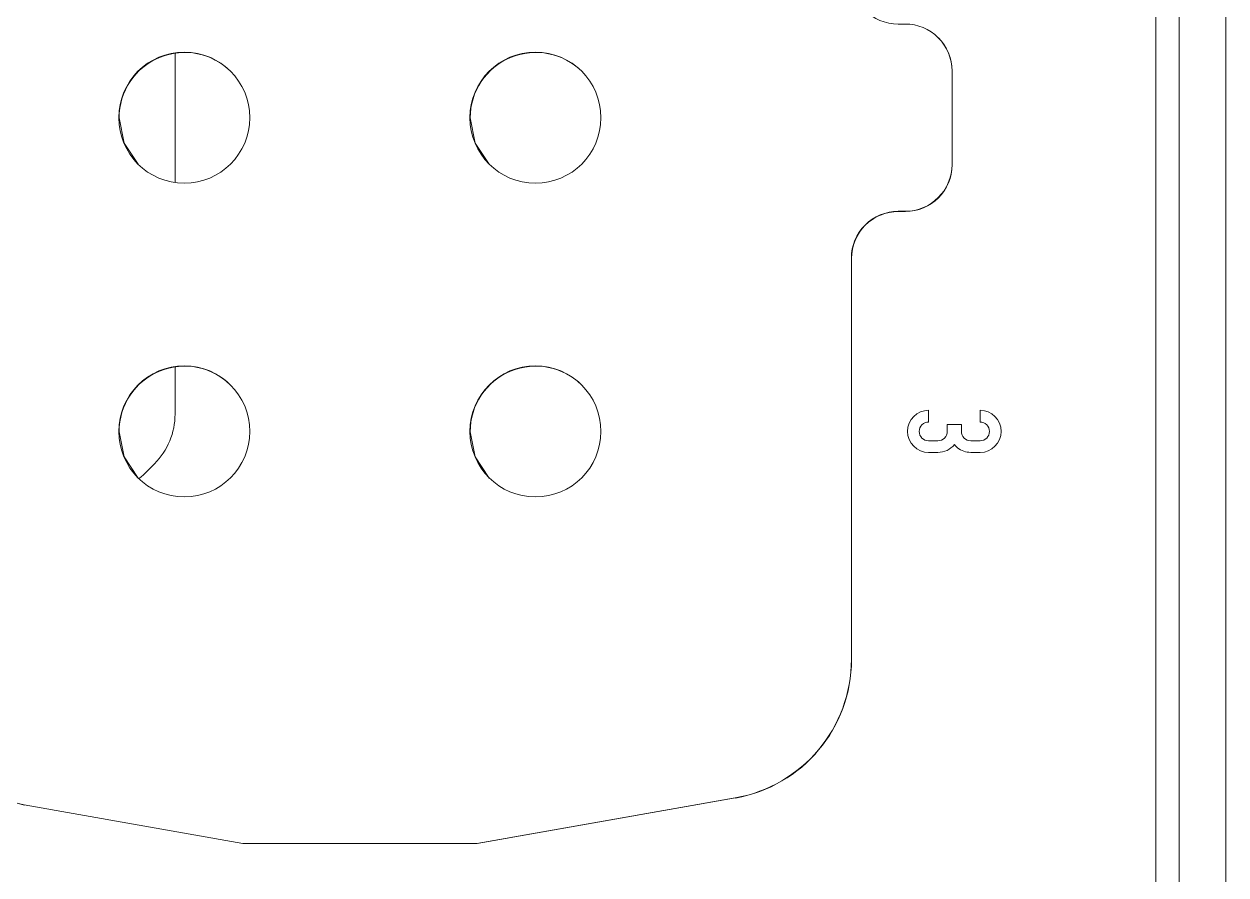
# Model space of a CAD drawing. Extents: x 4137 to 28680, y 2446 to 6814.
# Drawn here: x 14633.19 to 14665.54, y 3135.66 to 3158.56 of the extents above; entities that cross this region are included whole.
import ezdxf

# ---------------------------------------------------------------- set-up
doc = ezdxf.new("R2010")
doc.units = 0
doc.header["$LTSCALE"] = 0.5
doc.layers.get('0').update_dxf_attribs({"linetype": 'CONTINUOUS'})

msp = doc.modelspace()

# ---------------------------------------------------------------- linework, layer by layer
at = {"color": 7, "linetype": 'Continuous', "lineweight": 15}
for p, q in [((14664.283, 3127.683), (14664.283, 3184.383)), ((14664.283, 3127.683), (14664.283, 3184.383)), ((14665.543, 3127.683), (14665.543, 3184.383)), ((14665.543, 3127.683), (14665.543, 3184.383)), ((14663.654, 3128.06), (14663.654, 3184.004)), ((14663.654, 3128.06), (14663.654, 3184.004)), ((14663.658, 3137.254), (14663.658, 3174.802)), ((14663.658, 3137.254), (14663.658, 3174.802)), ((14656.72, 3158.556), (14656.909, 3158.556)), ((14656.72, 3158.556), (14656.909, 3158.556)), ((14657.804, 3158.183), (14657.8, 3158.187)), ((14657.804, 3158.183), (14657.8, 3158.187)), ((14637.256, 3157.773), (14637.256, 3154.289)), ((14637.256, 3157.773), (14637.256, 3154.289)), ((14658.169, 3157.296), (14658.169, 3154.776)), ((14658.173, 3157.292), (14658.169, 3157.296)), ((14658.169, 3157.296), (14658.169, 3154.776)), ((14658.173, 3157.292), (14658.169, 3157.296)), ((14658.173, 3157.292), (14658.173, 3154.772)), ((14658.173, 3157.292), (14658.173, 3154.772)), ((14635.741, 3156.036), (14635.749, 3156.028)), ((14635.741, 3156.036), (14635.749, 3156.028)), ((14645.191, 3156.036), (14645.199, 3156.028)), ((14645.191, 3156.036), (14645.199, 3156.028)), ((14658.169, 3154.776), (14658.173, 3154.772)), ((14658.169, 3154.776), (14658.173, 3154.772)), ((14656.909, 3153.516), (14656.72, 3153.516)), ((14656.724, 3153.512), (14656.72, 3153.516)), ((14656.909, 3153.516), (14656.72, 3153.516)), ((14656.724, 3153.512), (14656.72, 3153.516)), ((14656.724, 3153.512), (14656.913, 3153.512)), ((14656.724, 3153.512), (14656.913, 3153.512)), ((14656.909, 3153.516), (14656.913, 3153.512)), ((14656.909, 3153.516), (14656.913, 3153.512)), ((14655.46, 3152.256), (14655.46, 3141.455)), ((14655.464, 3152.252), (14655.46, 3152.256)), ((14655.46, 3152.256), (14655.46, 3141.455)), ((14655.464, 3152.252), (14655.46, 3152.256)), ((14655.464, 3152.252), (14655.464, 3141.451)), ((14655.464, 3152.252), (14655.464, 3141.451)), ((14637.256, 3149.331), (14637.256, 3148.059)), ((14637.256, 3149.331), (14637.256, 3148.059)), ((14657.539, 3148.161), (14657.539, 3147.846)), ((14657.539, 3148.161), (14657.539, 3147.846)), ((14658.925, 3147.846), (14658.925, 3148.161)), ((14658.925, 3147.846), (14658.925, 3148.161)), ((14635.741, 3147.594), (14635.749, 3147.586)), ((14635.741, 3147.594), (14635.749, 3147.586)), ((14645.191, 3147.594), (14645.199, 3147.586)), ((14645.191, 3147.594), (14645.199, 3147.586)), ((14658.043, 3147.783), (14658.421, 3147.783)), ((14658.043, 3147.594), (14658.043, 3147.783)), ((14658.043, 3147.783), (14658.421, 3147.783)), ((14658.043, 3147.594), (14658.043, 3147.783)), ((14658.421, 3147.783), (14658.421, 3147.594)), ((14658.421, 3147.783), (14658.421, 3147.594)), ((14657.539, 3147.342), (14657.791, 3147.342)), ((14657.539, 3147.342), (14657.791, 3147.342)), ((14658.673, 3147.342), (14658.925, 3147.342)), ((14658.673, 3147.342), (14658.925, 3147.342)), ((14657.791, 3147.027), (14657.539, 3147.027)), ((14657.791, 3147.027), (14657.539, 3147.027)), ((14658.925, 3147.027), (14658.673, 3147.027)), ((14658.925, 3147.027), (14658.673, 3147.027)), ((14636.702, 3146.722), (14636.389, 3146.409)), ((14636.702, 3146.722), (14636.389, 3146.409)), ((14655.464, 3141.451), (14655.46, 3141.455)), ((14655.464, 3141.451), (14655.46, 3141.455)), ((14639.08, 3136.506), (14633.191, 3137.544)), ((14633.191, 3137.544), (14633.195, 3137.541)), ((14639.08, 3136.506), (14633.191, 3137.544)), ((14633.191, 3137.544), (14633.195, 3137.541)), ((14639.084, 3136.502), (14633.195, 3137.541)), ((14639.084, 3136.502), (14633.195, 3137.541)), ((14652.336, 3137.732), (14645.38, 3136.506)), ((14652.336, 3137.732), (14645.38, 3136.506)), ((14652.34, 3137.729), (14645.384, 3136.502)), ((14652.34, 3137.729), (14645.384, 3136.502)), ((14652.34, 3137.729), (14652.336, 3137.732)), ((14652.34, 3137.729), (14652.336, 3137.732)), ((14663.654, 3137.258), (14663.658, 3137.254)), ((14663.654, 3128.06), (14663.654, 3137.258)), ((14663.654, 3137.258), (14663.658, 3137.254)), ((14663.654, 3128.06), (14663.654, 3137.258)), ((14663.654, 3137.254), (14663.658, 3137.254)), ((14663.654, 3137.254), (14663.658, 3137.254)), ((14645.38, 3136.506), (14639.08, 3136.506)), ((14639.084, 3136.502), (14639.08, 3136.506)), ((14645.38, 3136.506), (14639.08, 3136.506)), ((14639.084, 3136.502), (14639.08, 3136.506)), ((14645.384, 3136.502), (14639.084, 3136.502)), ((14645.384, 3136.502), (14639.084, 3136.502)), ((14645.384, 3136.502), (14645.38, 3136.506)), ((14645.384, 3136.502), (14645.38, 3136.506))]:
    msp.add_line(p, q, dxfattribs=at)
at = {"color": 7, "linetype": 'Continuous', "lineweight": 15, "flags": 128}
for points in [[(14635.749, 3156.028), (14635.883, 3155.353), (14636.265, 3154.781)], [(14635.749, 3156.028), (14635.883, 3155.353), (14636.265, 3154.781)], [(14645.199, 3156.028), (14645.333, 3155.353), (14645.715, 3154.781)], [(14645.199, 3156.028), (14645.333, 3155.353), (14645.715, 3154.781)], [(14635.749, 3147.586), (14635.883, 3146.911), (14636.265, 3146.339)], [(14635.749, 3147.586), (14635.883, 3146.911), (14636.265, 3146.339)], [(14645.199, 3147.586), (14645.333, 3146.911), (14645.715, 3146.339)], [(14645.199, 3147.586), (14645.333, 3146.911), (14645.715, 3146.339)]]:
    msp.add_lwpolyline(points, dxfattribs=at)
at = {"color": 7, "linetype": 'Continuous', "lineweight": 15}
for centre in [(14637.505, 3156.036), (14637.505, 3156.036), (14646.955, 3156.036), (14646.955, 3156.036), (14637.505, 3147.594), (14637.505, 3147.594), (14646.955, 3147.594), (14646.955, 3147.594)]:
    msp.add_circle(centre, 1.764, dxfattribs=at)
for centre, radius, start, end in [((14656.72, 3159.816), 1.26, 180.0002, 269.9997), ((14656.72, 3159.816), 1.26, 180.0002, 269.9997), ((14656.909, 3157.296), 1.26, 359.9999, 90), ((14656.909, 3157.296), 1.26, 359.9999, 90), ((14656.913, 3157.292), 1.26, 359.9998, 44.9985), ((14656.913, 3157.292), 1.26, 359.9998, 44.9985), ((14637.513, 3156.028), 1.764, 44.9977, 180.0002), ((14637.513, 3156.028), 1.764, 44.9977, 180.0002), ((14646.963, 3156.028), 1.764, 44.9977, 180.0002), ((14646.963, 3156.028), 1.764, 44.9977, 180.0002), ((14656.909, 3154.776), 1.26, 270.0003, 359.9998), ((14656.909, 3154.776), 1.26, 270.0003, 359.9998), ((14656.913, 3154.772), 1.26, 270.0003, 359.9998), ((14656.913, 3154.772), 1.26, 270.0003, 359.9998), ((14656.72, 3152.256), 1.26, 89.9996, 180.0001), ((14656.72, 3152.256), 1.26, 89.9996, 180.0001), ((14656.724, 3152.252), 1.26, 89.9994, 180.0003), ((14656.724, 3152.252), 1.26, 89.9994, 180.0003), ((14637.513, 3147.586), 1.764, 44.9977, 180.0002), ((14637.513, 3147.586), 1.764, 44.9977, 180.0002), ((14646.963, 3147.586), 1.764, 44.9977, 180.0002), ((14646.963, 3147.586), 1.764, 44.9977, 180.0002), ((14657.539, 3147.594), 0.567, 90, 270), ((14657.539, 3147.594), 0.567, 90, 270), ((14658.925, 3147.594), 0.567, 270, 90), ((14658.925, 3147.594), 0.567, 270, 90), ((14635.366, 3148.059), 1.89, 315, 0), ((14635.366, 3148.059), 1.89, 315, 0), ((14657.539, 3147.594), 0.252, 90, 270), ((14657.539, 3147.594), 0.252, 90, 270), ((14658.925, 3147.594), 0.252, 270, 90), ((14658.925, 3147.594), 0.252, 270, 90), ((14657.791, 3147.594), 0.252, 270, 360), ((14657.791, 3147.594), 0.252, 270, 360), ((14658.673, 3147.594), 0.252, 180, 270), ((14658.673, 3147.594), 0.252, 180, 270), ((14657.791, 3147.594), 0.567, 270, 321.0576), ((14657.791, 3147.594), 0.567, 270, 321.0576), ((14636.033, 3146.765), 0.504, 299.2266, 315), ((14636.033, 3146.765), 0.504, 299.2266, 315), ((14651.68, 3141.455), 3.78, 279.9999, 0.0001), ((14651.68, 3141.455), 3.78, 279.9999, 0.0001), ((14651.684, 3141.451), 3.78, 279.9999, 0.0001), ((14651.684, 3141.451), 3.78, 279.9999, 0.0001), ((14633.41, 3138.785), 1.26, 180.0002, 259.9997), ((14633.41, 3138.785), 1.26, 180.0002, 259.9997), ((14633.414, 3138.781), 1.26, 224.9993, 259.9996), ((14633.414, 3138.781), 1.26, 224.9993, 259.9996)]:
    msp.add_arc(centre, radius, start, end, dxfattribs=at)
msp.add_open_spline([(14658.673, 3147.027), (14658.609, 3147.033), (14658.481, 3147.046), (14658.33, 3147.131), (14658.259, 3147.208), (14658.232, 3147.237)], degree=3, knots=[0, 0, 0, 0, 0.381018, 0.759459, 1, 1, 1, 1], dxfattribs=at)
msp.add_open_spline([(14658.673, 3147.027), (14658.609, 3147.033), (14658.481, 3147.046), (14658.33, 3147.131), (14658.259, 3147.208), (14658.232, 3147.237)], degree=3, knots=[0, 0, 0, 0, 0.381018, 0.759459, 1, 1, 1, 1], dxfattribs=at)

doc.saveas('drawing.dxf')
